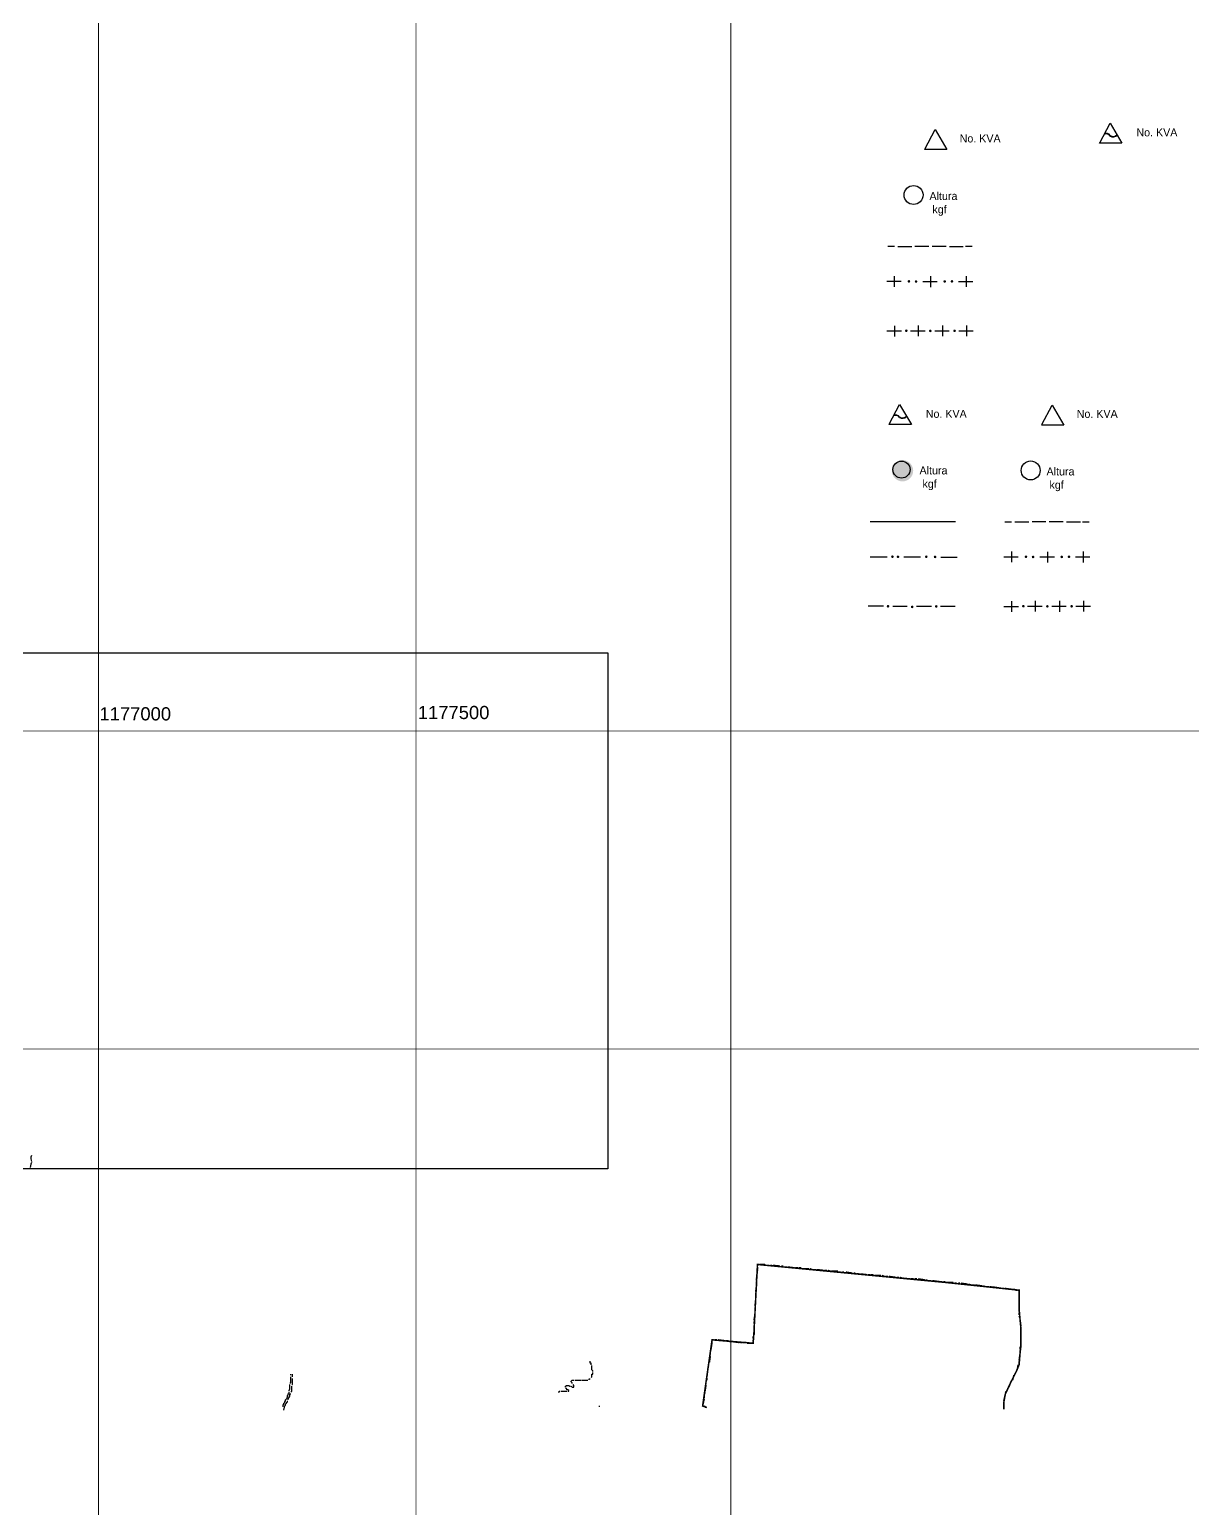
# Model space of a CAD drawing. Header units: millimetres. Extents: x -3588 to 75209, y -3737 to 38254.
# Drawn here: x 4938 to 6774, y 19866 to 22203 of the extents above; entities that cross this region are included whole.
import ezdxf

# ---------------------------------------------------------------- set-up
doc = ezdxf.new("R2010")
doc.units = ezdxf.units.MM
doc.layers.add('P', color=253, linetype='Continuous')
doc.layers.add('T', color=7, linetype='Continuous')

msp = doc.modelspace()

# ---------------------------------------------------------------- hatches: boundary and pattern name
h = msp.add_hatch(color=10)
h.dxf.hatch_style = 1
h.paths.add_polyline_path([(6324.595, 21804.804, 1), (6328.82, 21804.804, 1)])
h = msp.add_hatch(color=10)
h.dxf.hatch_style = 1
h.paths.add_polyline_path([(6335.884, 21804.578, 1), (6340.109, 21804.578, 1)])
h = msp.add_hatch(color=10)
h.dxf.hatch_style = 1
h.paths.add_polyline_path([(6381.122, 21804.692, 1), (6385.347, 21804.692, 1)])
h = msp.add_hatch(color=10)
h.dxf.hatch_style = 1
h.paths.add_polyline_path([(6392.582, 21804.806, 1), (6396.807, 21804.806, 1)])
h = msp.add_hatch(color=10)
h.dxf.hatch_style = 1
h.paths.add_polyline_path([(6320.454, 21726.804, 1), (6324.679, 21726.804, 1)])
h = msp.add_hatch(color=10)
h.dxf.hatch_style = 1
h.paths.add_polyline_path([(6358.357, 21726.543, 1), (6362.581, 21726.543, 1)])
h = msp.add_hatch(color=10)
h.dxf.hatch_style = 1
h.paths.add_polyline_path([(6396.727, 21726.689, 1), (6400.951, 21726.689, 1)])
h = msp.add_hatch(color=256)
h.dxf.hatch_style = 1
h.paths.add_polyline_path([(6299.807, 21505.659, 1), (6333.485, 21505.659, 1)])
h = msp.add_hatch(color=256)
h.dxf.hatch_style = 1
h.paths.add_polyline_path([(6298.593, 21369.777, 1), (6302.817, 21369.777, 1)])
h = msp.add_hatch(color=256)
h.dxf.hatch_style = 1
h.paths.add_polyline_path([(6307.336, 21369.626, 1), (6311.561, 21369.626, 1)])
h = msp.add_hatch(color=256)
h.dxf.hatch_style = 1
h.paths.add_polyline_path([(6352.001, 21369.68, 1), (6356.225, 21369.68, 1)])
h = msp.add_hatch(color=256)
h.dxf.hatch_style = 1
h.paths.add_polyline_path([(6365.937, 21369.485, 1), (6370.162, 21369.485, 1)])
h = msp.add_hatch(color=256)
h.dxf.hatch_style = 1
h.paths.add_polyline_path([(6509.485, 21369.635, 1), (6513.71, 21369.635, 1)])
h = msp.add_hatch(color=256)
h.dxf.hatch_style = 1
h.paths.add_polyline_path([(6520.775, 21369.41, 1), (6524.999, 21369.41, 1)])
h = msp.add_hatch(color=256)
h.dxf.hatch_style = 1
h.paths.add_polyline_path([(6566.013, 21369.523, 1), (6570.237, 21369.523, 1)])
h = msp.add_hatch(color=256)
h.dxf.hatch_style = 1
h.paths.add_polyline_path([(6577.472, 21369.638, 1), (6581.697, 21369.638, 1)])
h = msp.add_hatch(color=256)
h.dxf.hatch_style = 1
h.paths.add_polyline_path([(6291.608, 21291.489, 1), (6295.833, 21291.489, 1)])
h = msp.add_hatch(color=256)
h.dxf.hatch_style = 1
h.paths.add_polyline_path([(6329.783, 21290.502, 1), (6334.007, 21290.502, 1)])
h = msp.add_hatch(color=256)
h.dxf.hatch_style = 1
h.paths.add_polyline_path([(6367.726, 21291.249, 1), (6371.951, 21291.249, 1)])
h = msp.add_hatch(color=256)
h.dxf.hatch_style = 1
h.paths.add_polyline_path([(6505.345, 21291.636, 1), (6509.569, 21291.636, 1)])
h = msp.add_hatch(color=256)
h.dxf.hatch_style = 1
h.paths.add_polyline_path([(6543.247, 21291.374, 1), (6547.471, 21291.374, 1)])
h = msp.add_hatch(color=256)
h.dxf.hatch_style = 1
h.paths.add_polyline_path([(6581.617, 21291.52, 1), (6585.841, 21291.52, 1)])

# ---------------------------------------------------------------- linework, layer by layer
at = {"color": 10}
for p, q in [((6351.718, 22013.599), (6368.228, 22044.614)), ((6368.228, 22044.614), (6386.72, 22012.939)), ((6386.72, 22012.939), (6351.18, 22012.939)), ((6293.57, 21860.313), (6303.99, 21860.313)), ((6309.334, 21859.893), (6331.475, 21859.893)), ((6336.251, 21860.419), (6357.97, 21860.419)), ((6363.265, 21860.367), (6385.406, 21860.367)), ((6390.878, 21859.915), (6412.597, 21859.915)), ((6416.246, 21860.236), (6426.666, 21860.236)), ((6291.595, 21804.891), (6314.488, 21804.891)), ((6303.671, 21813.147), (6303.671, 21796.191)), ((6348.63, 21804.622), (6371.523, 21804.622)), ((6360.705, 21812.878), (6360.705, 21795.922)), ((6404.869, 21804.707), (6427.762, 21804.707)), ((6416.945, 21812.962), (6416.945, 21796.007)), ((6304.038, 21734.728), (6304.038, 21717.773)), ((6341.331, 21735.128), (6341.331, 21718.172)), ((6379.55, 21735.077), (6379.55, 21718.122)), ((6417.589, 21735.145), (6417.589, 21718.189)), ((6291.963, 21726.473), (6314.856, 21726.473)), ((6329.256, 21726.872), (6352.149, 21726.872)), ((6367.474, 21726.822), (6390.367, 21726.822)), ((6405.514, 21726.889), (6428.407, 21726.889))]:
    msp.add_line(p, q, dxfattribs=at)
for p, q in [((6628.244, 22023.837), (6644.754, 22054.852)), ((6644.754, 22054.852), (6663.246, 22023.178)), ((6627.706, 22023.178), (6628.309, 22023.977)), ((6663.246, 22023.178), (6627.706, 22023.178)), ((6295.564, 21579.147), (6312.074, 21610.162)), ((6312.074, 21610.162), (6330.566, 21578.487)), ((6536.608, 21578.431), (6553.118, 21609.446)), ((6553.118, 21609.446), (6571.61, 21577.771)), ((6295.026, 21578.487), (6295.629, 21579.287)), ((6330.566, 21578.487), (6295.026, 21578.487)), ((6571.61, 21577.771), (6536.07, 21577.771)), ((6265.266, 21425.326), (6400.052, 21425.326)), ((6478.46, 21425.144), (6488.88, 21425.144)), ((6494.224, 21424.724), (6516.365, 21424.724)), ((6521.141, 21425.25), (6542.86, 21425.25)), ((6548.155, 21425.198), (6570.296, 21425.198)), ((6575.768, 21424.747), (6597.487, 21424.747)), ((6601.136, 21425.067), (6611.556, 21425.067)), ((6265.557, 21369.475), (6292.213, 21369.475)), ((6318.773, 21369.581), (6344.931, 21369.581)), ((6377.089, 21369.286), (6403.149, 21369.286)), ((6476.485, 21369.723), (6499.378, 21369.723)), ((6488.561, 21377.978), (6488.561, 21361.023)), ((6533.52, 21369.454), (6556.413, 21369.454)), ((6545.595, 21377.709), (6545.595, 21360.754)), ((6589.759, 21369.538), (6612.652, 21369.538)), ((6601.835, 21377.794), (6601.835, 21360.839)), ((6262.566, 21291.981), (6286.493, 21291.981)), ((6301.206, 21291.678), (6323.798, 21291.678)), ((6338.778, 21291.432), (6362.598, 21291.432)), ((6376.841, 21291.678), (6399.925, 21291.678)), ((6476.853, 21291.304), (6499.746, 21291.304)), ((6488.928, 21299.56), (6488.928, 21282.605)), ((6514.146, 21291.704), (6537.039, 21291.704)), ((6526.222, 21299.959), (6526.222, 21283.004)), ((6552.364, 21291.653), (6575.257, 21291.653)), ((6564.44, 21299.909), (6564.44, 21282.953)), ((6590.404, 21291.721), (6613.297, 21291.721)), ((6602.48, 21299.976), (6602.48, 21283.021))]:
    msp.add_line(p, q)
msp.add_lwpolyline([(4262.139, 21217.775), (5851.349, 21217.775), (5851.349, 20402.779), (4262.139, 20402.779)], close=True)
msp.add_circle((6334.117, 21941.291), 14.946, dxfattribs=at)
for centre, radius in [((6314.993, 21507.436), 13.48), ((6519.007, 21506.122), 14.946)]:
    msp.add_circle(centre, radius)
for centre, radius, start, end in [((6638.574, 22031.589), 7.015, 30.733892, 118.759697), ((6638.603, 22030.826), 7.015, 30.733892, 118.759697), ((6649.252, 22042.629), 8.763, 237.272804, 317.518007), ((6649.28, 22041.867), 8.763, 237.272804, 317.518007), ((6305.894, 21586.898), 7.015, 30.733892, 118.759697), ((6305.923, 21586.136), 7.015, 30.733892, 118.759697), ((6316.572, 21597.939), 8.763, 237.272804, 317.518007), ((6316.6, 21597.176), 8.763, 237.272804, 317.518007)]:
    msp.add_arc(centre, radius, start, end)
at = {"layer": 'P'}
for points, const_width in [([(5548.048, 14839.85), (5548.048, 24166.077)], 1.2), ([(5046.762, 14478.213), (5046.762, 23804.44)], 1.2), ([(6045.472, 14444.355), (6045.472, 23770.582)], 1.2), ([(-3179.405, 21094.49), (12021.226, 21094.49)], 1.2), ([(-3587.169, 20592), (11613.461, 20592)], 1.2), ([(6007.655, 20025.474), (6000.869, 20028.002), (6015.833, 20132.458), (6080.76, 20127.097), (6082.168, 20147.422), (6087.529, 20251.574), (6385.631, 20223.071), (6500.809, 20210.925), (6500.809, 20181.286), (6502.218, 20164.914), (6503.626, 20149.95), (6503.626, 20133.867), (6503.626, 20128.217)], 2.417), ([(6007.655, 20025.474), (6000.869, 20028.002), (6015.833, 20132.458), (6080.76, 20127.097), (6082.168, 20147.422), (6087.529, 20251.574), (6385.631, 20223.071), (6500.809, 20210.925), (6500.809, 20181.286), (6502.218, 20164.914), (6503.626, 20149.95), (6503.626, 20133.867), (6503.626, 20122.856), (6502.218, 20110.725), (6500.809, 20093.217), (6496.856, 20083.615), (6487.254, 20064.699), (6479.076, 20046.919), (6476.532, 20033.363), (6476.532, 20022.641)], 1.2), ([(6086.121, 20231.249), (6087.529, 20242.26)], 2.417), ([(6087.529, 20249.045), (6087.529, 20251.574)], 2.417), ([(6087.529, 20243.396), (6087.529, 20247.621)], 2.417), ([(6090.362, 20251.574), (6099.676, 20251.574)], 2.417), ([(6102.493, 20250.166), (6105.037, 20250.166)], 2.417), ([(6107.854, 20250.166), (6110.687, 20250.166)], 2.417), ([(6111.807, 20250.166), (6122.818, 20249.045)], 2.417), ([(6125.362, 20249.045), (6128.179, 20249.045)], 2.417), ([(6129.603, 20247.621), (6133.556, 20247.621)], 2.417), ([(6134.964, 20247.621), (6145.975, 20246.213)], 2.417), ([(6147.095, 20246.213), (6151.336, 20246.213)], 2.417), ([(6152.745, 20246.213), (6156.697, 20246.213)], 2.417), ([(6158.106, 20244.804), (6168.828, 20244.804)], 2.417), ([(6170.253, 20244.804), (6174.205, 20243.396)], 2.417), ([(6175.614, 20243.396), (6179.839, 20243.396)], 2.417), ([(6180.975, 20243.396), (6191.986, 20242.26)], 2.417), ([(6193.394, 20242.26), (6197.347, 20242.26)], 2.417), ([(6198.755, 20242.26), (6202.708, 20240.852)], 2.417), ([(6204.116, 20240.852), (6214.855, 20240.852)], 2.417), ([(6216.263, 20239.443), (6219.08, 20239.443)], 2.417), ([(6221.624, 20239.443), (6224.441, 20239.443)], 2.417), ([(6227.274, 20239.443), (6236.588, 20238.035)], 2.417), ([(6239.405, 20238.035), (6241.949, 20238.035)], 2.417), ([(6244.766, 20236.611), (6247.599, 20236.611)], 2.417), ([(6250.127, 20236.611), (6259.729, 20235.49)], 2.417), ([(6262.274, 20235.49), (6265.091, 20235.49)], 2.417), ([(6266.499, 20235.49), (6270.452, 20235.49)], 2.417), ([(6271.876, 20234.082), (6282.599, 20234.082)], 2.417), ([(6284.007, 20234.082), (6288.248, 20232.674)], 2.417), ([(6084.713, 20208.396), (6086.121, 20219.118)], 2.417), ([(6086.121, 20225.888), (6086.121, 20229.841)], 2.417), ([(6086.121, 20220.527), (6086.121, 20224.48)], 2.417), ([(6289.368, 20232.674), (6293.609, 20232.674)], 2.417), ([(6295.018, 20232.674), (6305.74, 20231.249)], 2.417), ([(6307.148, 20231.249), (6311.101, 20231.249)], 2.417), ([(6312.526, 20231.249), (6316.479, 20229.841)], 2.417), ([(6317.887, 20229.841), (6328.897, 20228.721)], 2.417), ([(6330.018, 20228.721), (6334.259, 20228.721)], 2.417), ([(6335.667, 20228.721), (6339.62, 20228.721)], 2.417), ([(6341.028, 20228.721), (6351.751, 20227.296)], 2.417), ([(6353.175, 20227.296), (6357.128, 20225.888)], 2.417), ([(6358.536, 20225.888), (6361.353, 20225.888)], 2.417), ([(6363.898, 20225.888), (6374.908, 20224.48)], 2.417), ([(6376.316, 20224.48), (6378.861, 20224.48)], 2.417), ([(6381.678, 20224.48), (6384.222, 20224.48)], 2.417), ([(6387.039, 20223.071), (6396.641, 20223.071)], 2.417), ([(6399.186, 20221.935), (6402.002, 20221.935)], 2.417), ([(6404.547, 20221.935), (6407.364, 20221.935)], 2.417), ([(6408.772, 20221.935), (6419.51, 20220.527)], 2.417), ([(6420.919, 20220.527), (6424.872, 20219.118)], 2.417), ([(6426.28, 20219.118), (6430.521, 20219.118)], 2.417), ([(6431.641, 20219.118), (6442.652, 20217.71)], 2.417), ([(6444.06, 20217.71), (6448.013, 20216.286)], 2.417), ([(6449.421, 20216.286), (6453.374, 20216.286)], 2.417), ([(6454.799, 20216.286), (6465.521, 20215.166)], 2.417), ([(6466.929, 20215.166), (6471.17, 20213.757)], 2.417), ([(6472.291, 20213.757), (6476.532, 20213.757)], 2.417), ([(6477.94, 20213.757), (6488.662, 20212.349)], 2.417), ([(6490.071, 20212.349), (6494.024, 20212.349)], 2.417), ([(6495.448, 20210.925), (6498.265, 20210.925)], 2.417), ([(6500.809, 20210.925), (6500.809, 20200.202)], 2.417), ([(6083.576, 20185.239), (6084.713, 20195.961)], 2.417), ([(6084.713, 20202.747), (6084.713, 20206.972)], 2.417), ([(6084.713, 20198.794), (6084.713, 20201.61)], 2.417), ([(6500.809, 20198.794), (6500.809, 20194.841)], 2.417), ([(6500.809, 20193.433), (6500.809, 20189.192)], 2.417), ([(6500.809, 20188.071), (6500.809, 20181.286), (6500.809, 20177.061)], 2.417), ([(6082.168, 20163.506), (6083.576, 20173.108)], 2.417), ([(6083.576, 20181.286), (6083.576, 20183.83)], 2.417), ([(6083.576, 20175.636), (6083.576, 20178.469)], 2.417), ([(6500.809, 20175.636), (6500.809, 20171.699)], 2.417), ([(6500.809, 20170.275), (6502.218, 20166.322)], 2.417), ([(6502.218, 20164.914), (6503.626, 20154.191)], 2.417), ([(6082.168, 20158.144), (6082.168, 20160.961)], 2.417), ([(6082.168, 20152.783), (6082.168, 20155.312)], 2.417), ([(6082.168, 20140.636), (6082.168, 20147.422), (6082.168, 20149.95)], 2.417), ([(6503.626, 20152.783), (6503.626, 20149.95)], 2.417), ([(6503.626, 20147.422), (6503.626, 20144.589)], 2.417), ([(6503.626, 20141.773), (6503.626, 20133.867)], 2.417), ([(6013.016, 20114.662), (6014.424, 20117.495)], 2.417), ([(6014.424, 20118.903), (6015.833, 20129.626)], 2.417), ([(6015.833, 20131.05), (6015.833, 20132.458), (6018.377, 20132.458)], 2.417), ([(6019.786, 20132.458), (6023.739, 20132.458)], 2.417), ([(6025.147, 20132.458), (6036.157, 20131.05)], 2.417), ([(6037.294, 20131.05), (6041.519, 20131.05)], 2.417), ([(6042.927, 20129.626), (6046.88, 20129.626)], 2.417), ([(6048.304, 20129.626), (6059.027, 20128.217)], 2.417), ([(6060.435, 20128.217), (6064.388, 20128.217)], 2.417), ([(6065.796, 20128.217), (6070.037, 20128.217)], 2.417), ([(6071.158, 20127.097), (6080.76, 20127.097), (6080.76, 20128.217)], 2.417), ([(6080.76, 20134.987), (6080.76, 20137.82)], 2.417), ([(6080.76, 20129.626), (6080.76, 20132.458)], 2.417), ([(6503.626, 20128.217), (6503.626, 20122.856), (6502.218, 20110.725), (6500.809, 20093.217), (6496.856, 20083.615), (6487.254, 20064.699), (6479.076, 20046.919), (6476.532, 20033.363), (6476.532, 20022.641)], 2.417), ([(6502.218, 20121.448), (6502.218, 20117.495)], 2.417), ([(6503.626, 20133.867), (6503.626, 20122.856)], 2.417), ([(6010.183, 20091.809), (6010.183, 20094.338)], 2.417), ([(6011.608, 20097.17), (6013.016, 20106.772)], 2.417), ([(6013.016, 20109.301), (6013.016, 20112.134)], 2.417), ([(6499.401, 20093.217), (6498.265, 20088.976)], 2.417), ([(6502.218, 20110.725), (6500.809, 20099.987)], 2.417), ([(6500.809, 20098.579), (6500.809, 20094.338)], 2.417), ([(6502.218, 20116.087), (6502.218, 20112.134)], 2.417), ([(6007.655, 20074.013), (6009.063, 20085.023)], 2.417), ([(6007.655, 20068.652), (6007.655, 20072.893)], 2.417), ([(6009.063, 20086.448), (6010.183, 20090.401)], 2.417), ([(6491.495, 20071.484), (6490.071, 20068.652)], 2.417), ([(6492.615, 20076.845), (6491.495, 20072.893)], 2.417), ([(6498.265, 20087.568), (6496.856, 20083.615), (6494.024, 20078.254)], 2.417), ([(6003.414, 20045.798), (6004.822, 20049.751)], 2.417), ([(6004.822, 20051.16), (6006.231, 20061.882)], 2.417), ([(6006.231, 20063.29), (6006.231, 20067.243)], 2.417), ([(6479.076, 20046.919), (6476.532, 20036.196)], 2.417), ([(6480.485, 20051.16), (6479.076, 20048.327)], 2.417), ([(6483.301, 20056.521), (6481.893, 20052.568)], 2.417), ([(6488.662, 20067.243), (6487.254, 20064.699), (6484.71, 20057.929)], 2.417), ([(6000.869, 20028.002), (6003.414, 20039.013)], 2.417), ([(6003.414, 20040.149), (6003.414, 20044.374)], 2.417), ([(6006.231, 20025.474), (6003.414, 20028.002)], 2.417), ([(6476.532, 20034.788), (6476.532, 20033.363), (6476.532, 20030.835)], 2.417), ([(6476.532, 20029.426), (6476.532, 20025.474)], 2.417)]:
    msp.add_lwpolyline(points, dxfattribs=dict(at, const_width=const_width))
for points in [[(4941.167, 20423.774), (4939.759, 20420.957), (4939.759, 20418.413), (4941.167, 20414.172)], [(4941.167, 20412.763), (4939.759, 20410.219), (4938.623, 20404.858)], [(5824.732, 20093.217), (5824.732, 20094.338), (5824.732, 20095.762), (5823.308, 20095.762), (5823.308, 20097.17), (5823.308, 20098.579)], [(5349.07, 20064.699), (5350.478, 20064.699), (5350.478, 20066.123), (5350.478, 20067.243), (5350.478, 20070.076), (5350.478, 20071.484), (5350.478, 20072.893), (5350.478, 20074.013)], [(5350.478, 20076.845), (5350.478, 20078.254)], [(5351.887, 20061.882), (5353.023, 20061.882), (5353.023, 20063.29), (5353.023, 20066.123), (5353.023, 20067.243), (5353.023, 20068.652), (5353.023, 20071.484)], [(5353.023, 20074.013), (5353.023, 20075.437), (5353.023, 20076.845), (5353.023, 20078.254)], [(5820.491, 20070.076), (5821.9, 20070.076), (5823.308, 20071.484)], [(5824.732, 20072.893), (5826.141, 20074.013), (5826.141, 20075.437), (5826.141, 20076.845), (5826.141, 20078.254), (5827.261, 20078.254), (5827.261, 20079.662), (5827.261, 20080.798)], [(5827.261, 20082.207), (5827.261, 20083.615), (5826.141, 20085.023), (5826.141, 20086.448), (5826.141, 20087.568), (5826.141, 20088.976), (5826.141, 20090.401), (5826.141, 20091.809)], [(5343.709, 20040.149), (5345.117, 20041.557), (5345.117, 20042.966), (5345.117, 20044.374), (5346.253, 20045.798), (5346.253, 20046.919), (5347.662, 20048.327), (5347.662, 20049.751)], [(5347.662, 20051.16), (5347.662, 20052.568), (5349.07, 20055.112), (5349.07, 20056.521), (5349.07, 20059.337), (5349.07, 20060.474), (5349.07, 20061.882)], [(5350.478, 20049.751), (5351.887, 20051.16), (5351.887, 20052.568), (5351.887, 20053.688), (5351.887, 20056.521), (5351.887, 20057.929), (5351.887, 20059.337)], [(5773.072, 20049.751), (5774.481, 20049.751), (5774.481, 20051.16), (5775.889, 20051.16)], [(5777.297, 20051.16), (5778.706, 20051.16), (5779.842, 20051.16), (5781.25, 20051.16), (5782.659, 20051.16), (5784.083, 20051.16), (5785.491, 20051.16), (5786.612, 20051.16)], [(5784.083, 20057.929), (5784.083, 20059.337), (5785.491, 20059.337), (5785.491, 20060.474), (5786.612, 20060.474), (5788.036, 20060.474), (5789.444, 20060.474), (5790.853, 20059.337), (5792.261, 20059.337)], [(5788.036, 20051.16), (5789.444, 20051.16), (5789.444, 20052.568), (5788.036, 20053.688), (5786.612, 20053.688), (5786.612, 20055.112), (5785.491, 20055.112), (5785.491, 20056.521)], [(5794.805, 20063.29), (5794.805, 20064.699), (5793.397, 20066.123), (5793.397, 20067.243), (5794.805, 20068.652), (5796.214, 20068.652), (5797.622, 20068.652)], [(5793.397, 20059.337), (5794.805, 20057.929), (5796.214, 20057.929), (5797.622, 20057.929), (5797.622, 20059.337), (5797.622, 20060.474), (5796.214, 20061.882)], [(5799.03, 20068.652), (5800.167, 20068.652), (5801.575, 20068.652), (5802.983, 20068.652), (5804.408, 20068.652), (5805.816, 20068.652), (5806.936, 20068.652), (5808.361, 20068.652)], [(5809.769, 20068.652), (5811.177, 20068.652), (5812.586, 20068.652), (5813.722, 20068.652), (5815.13, 20068.652), (5816.539, 20068.652), (5817.947, 20068.652), (5819.355, 20068.652)], [(5338.348, 20029.426), (5339.468, 20030.835), (5339.468, 20032.243), (5340.892, 20033.363), (5340.892, 20034.788), (5342.3, 20036.196), (5342.3, 20037.604), (5343.709, 20039.013)], [(5338.348, 20026.594), (5338.348, 20028.002), (5338.348, 20029.426)], [(5339.468, 20021.233), (5340.892, 20028.002)], [(5340.892, 20028.002), (5342.3, 20029.426), (5342.3, 20030.835), (5343.709, 20032.243), (5343.709, 20033.363), (5345.117, 20034.788), (5345.117, 20036.196)], [(5346.253, 20037.604), (5346.253, 20039.013), (5347.662, 20041.557), (5347.662, 20042.966), (5349.07, 20042.966), (5349.07, 20045.798), (5349.07, 20046.919), (5350.478, 20046.919)], [(5838.272, 20026.594), (5838.272, 20028.002)]]:
    msp.add_lwpolyline(points, dxfattribs=at)

# ---------------------------------------------------------------- texts
at = {"color": 10, "attachment_point": 1}
for s, width, gutter_width, insert, char_height in [('No. KVA', 180.2607, 63.088, (6406.875, 22036.953), 12.6175), ('Altura^J kgf ', 258.20631, 63.208, (6359.173, 21945.992), 12.64163)]:
    msp.add_mtext_dynamic_manual_height_columns(s, width=width, gutter_width=gutter_width, heights=[0], dxfattribs=dict(at, insert=insert, char_height=char_height))
at = {"attachment_point": 1}
for s, width, gutter_width, insert, char_height in [('No. KVA', 180.2607, 63.088, (6686.034, 22046.526), 12.6175), ('No. KVA', 180.2607, 63.088, (6353.354, 21601.835), 12.6175), ('No. KVA', 180.2607, 63.088, (6591.765, 21601.784), 12.6175), ('Altura^J kgf ', 258.20631, 63.208, (6343.448, 21512.443), 12.64163), ('Altura^J kgf ', 258.20631, 63.208, (6544.063, 21510.824), 12.64163)]:
    msp.add_mtext_dynamic_manual_height_columns(s, width=width, gutter_width=gutter_width, heights=[0], dxfattribs=dict(at, insert=insert, char_height=char_height))
at = {"layer": 'T', "char_height": 20.80483, "attachment_point": 1}
for s, insert in [('{\\fArial|b0|i0|c0|p18;1177000}', (5048.259, 21131.954)), ('{\\fArial|b0|i0|c0|p18;1177500}', (5551.051, 21134.051))]:
    msp.add_mtext(s, dxfattribs=dict(at, insert=insert))

doc.saveas('drawing.dxf')
